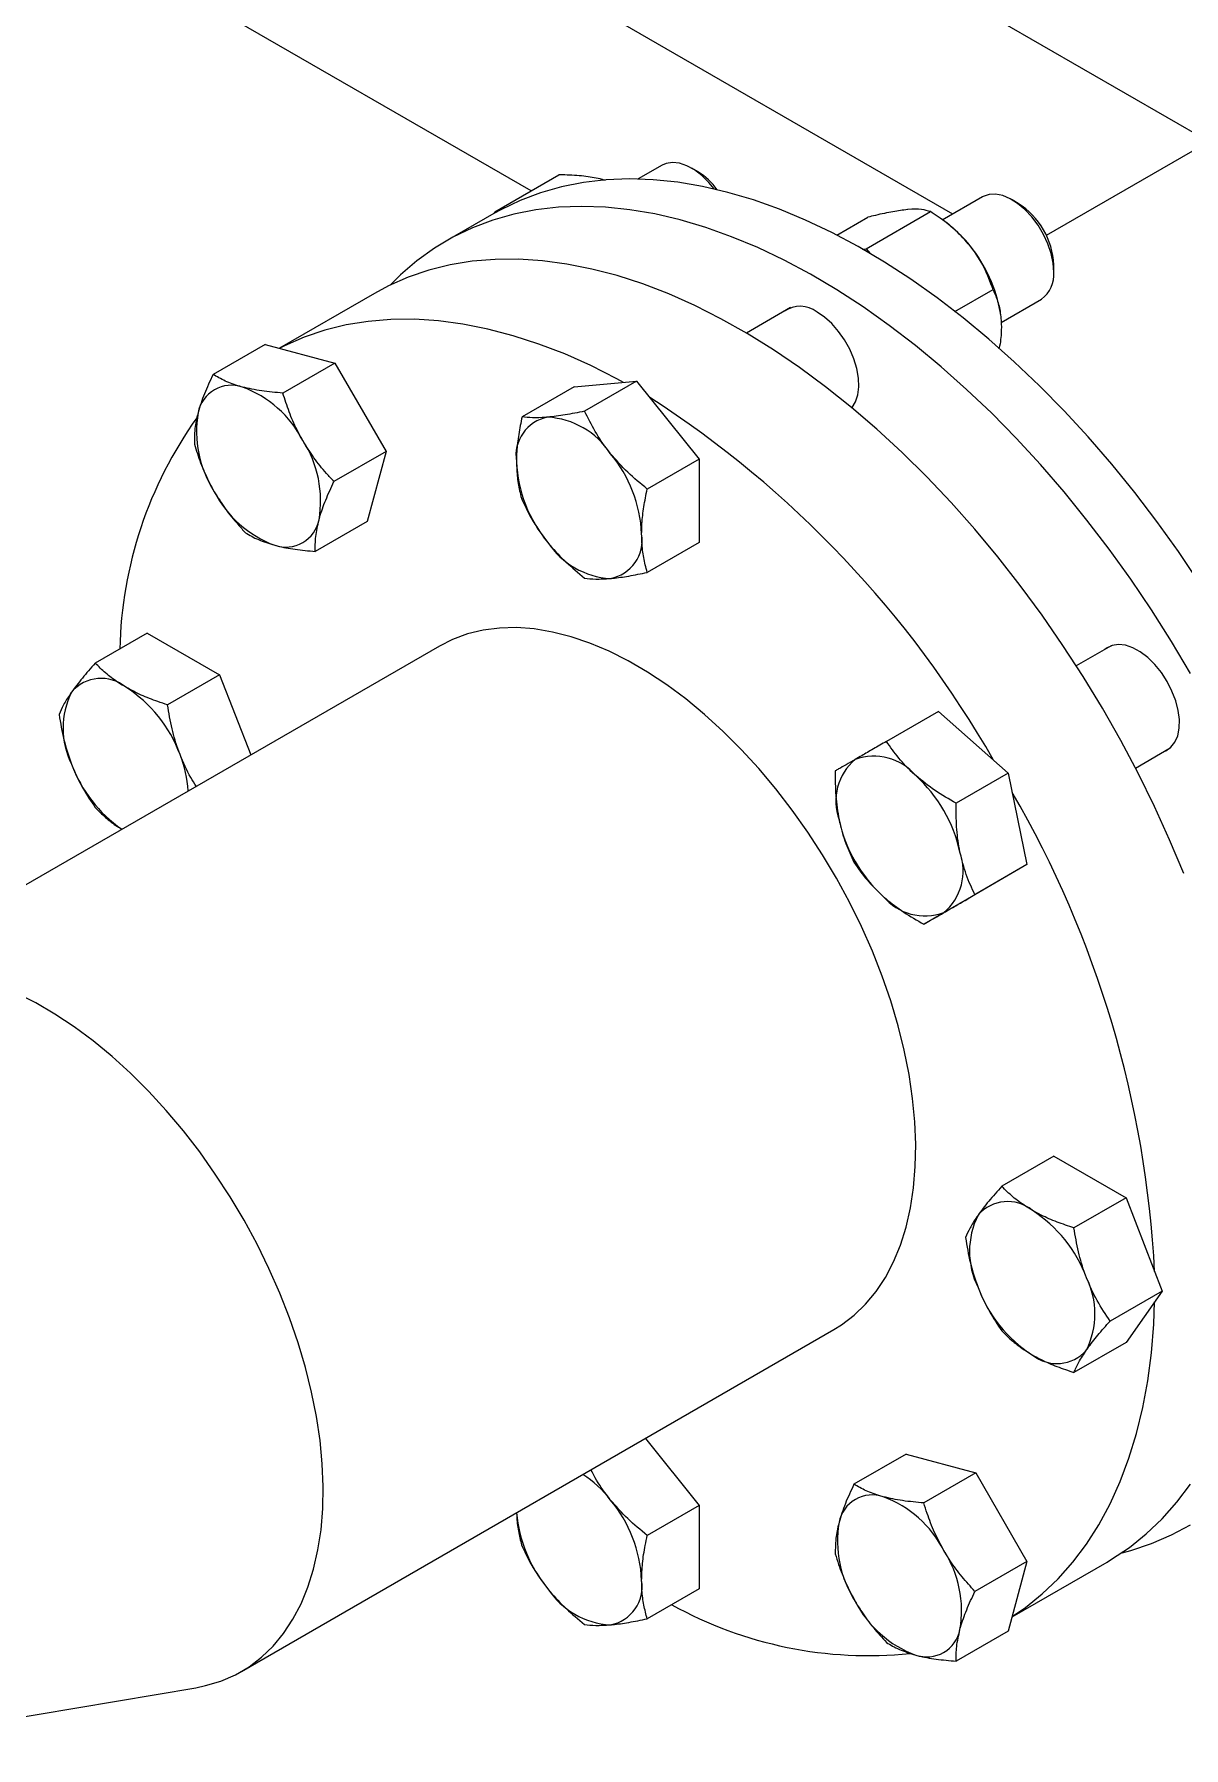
# Model space of a CAD drawing. Header units: inches. Extents: x 0.9 to 37.1, y -8.4 to 11.7.
# Drawn here: x 15.7972 to 15.8859, y 2.7865 to 2.9189 of the extents above; entities that cross this region are included whole.
import ezdxf

# ---------------------------------------------------------------- set-up
doc = ezdxf.new("R2010")
doc.units = ezdxf.units.IN
doc.header["$MEASUREMENT"] = 0

msp = doc.modelspace()

# ---------------------------------------------------------------- linework, layer by layer
at = {"color": 7, "linetype": 'Continuous', "lineweight": 25}
for p, q in [((15.88787061135157, 2.910564818199135), (15.62837661134245, 3.06036751576433)), ((15.86809682960966, 2.904971477090565), (15.61364522006773, 3.05186326459951)), ((15.83553916423783, 2.906755350329626), (15.59891143433303, 3.043357631142367)), ((15.89339923605284, 2.91375642530391), (15.87531923978051, 2.903319065621339)), ((15.84565260264608, 2.908745014361908), (15.84380337154373, 2.907677475969717)), ((15.84841874862151, 2.908237765512056), (15.84793158704543, 2.908519089334935)), ((15.83273331833294, 2.905135569966725), (15.83768674864906, 2.907995124420895)), ((15.87039218597941, 2.906296558117683), (15.86728966096678, 2.90450550855145)), ((15.87315833195484, 2.90578930926783), (15.87267117037876, 2.906070633090708)), ((15.83265677201357, 2.905001370219031), (15.82897392419489, 2.902875307427826)), ((15.83270476002407, 2.905028980453666), (15.83273331833294, 2.905135569966725)), ((15.83273331833294, 2.905135569966725), (15.83284143550095, 2.905106608634492)), ((15.85914607557335, 2.903342379660832), (15.86153966248375, 2.904724167972019)), ((15.86141812850574, 2.902296657862355), (15.86637155882186, 2.905156212316526)), ((15.86786401147414, 2.904088986720537), (15.86764493184943, 2.904260555146061)), ((15.86111785274979, 2.902269808684916), (15.86141812850574, 2.902296657862355)), ((15.86141812850574, 2.902296657862355), (15.86172148564398, 2.901919284466337)), ((15.87589313847455, 2.900489415911924), (15.87589313847455, 2.901051972126476)), ((15.86826407702246, 2.897448512327943), (15.87120345515997, 2.899145379207898)), ((15.82344633146127, 2.898841402657831), (15.81611411711276, 2.894608605412064)), ((15.87182216694362, 2.896597739354115), (15.874949107287, 2.898402883590775)), ((15.85558293396056, 2.897747358902018), (15.85217360032471, 2.895779192487647)), ((15.87178240329893, 2.897251846290427), (15.87177310525972, 2.89731750396811)), ((15.81501029467738, 2.894904286189369), (15.81099298208632, 2.892585140994942)), ((15.81501029467738, 2.894904286189369), (15.82039957476378, 2.893460660408638)), ((15.82039957476378, 2.893460660408638), (15.81638226217272, 2.891141515214211)), ((15.82039957476378, 2.893460660408638), (15.82434480160324, 2.88662732709536)), ((15.83886320851207, 2.891633329740494), (15.83484589592101, 2.889314184546067)), ((15.83886320851207, 2.891633329740494), (15.84369510485018, 2.892065374085001)), ((15.84369510485018, 2.892065374085001), (15.83967779225911, 2.889746228890574)), ((15.84369510485018, 2.892065374085001), (15.84852700118828, 2.886054540976372)), ((15.82434480160324, 2.88662732709536), (15.82032748901218, 2.884308181900933)), ((15.82434480160324, 2.88662732709536), (15.82290074835631, 2.881237619562814)), ((15.84852700118828, 2.886054540976372), (15.84450968859722, 2.883735395781945)), ((15.84852700118828, 2.886054540976372), (15.84852700118828, 2.879611663523236)), ((15.82290074835631, 2.881237619562814), (15.81888343576524, 2.878918474368386)), ((15.84852700118828, 2.879611663523236), (15.84450968859722, 2.877292518328809)), ((15.82846196790767, 2.871608163986097), (15.78272215795174, 2.845203133745407)), ((15.80591835392122, 2.872608487372127), (15.80190104133015, 2.8702893421777)), ((15.80591835392122, 2.872608487372127), (15.81149774722422, 2.869387572177409)), ((15.88032251729389, 2.871632100225344), (15.87763542298792, 2.870080873701294)), ((15.81149774722422, 2.869387572177409), (15.80748043463316, 2.867068426982982)), ((15.81149774722422, 2.869387572177409), (15.81389819205331, 2.863200675143803)), ((15.86699063493657, 2.866564213877846), (15.86297332234551, 2.864245068683419)), ((15.86699063493657, 2.866564213877846), (15.87237991502297, 2.861785509316848)), ((15.88219266934912, 2.862187386823847), (15.88487943860147, 2.863738425698436)), ((15.87237991502297, 2.861785509316848), (15.86836260243191, 2.859466364122421)), ((15.87237991502297, 2.861785509316848), (15.87382396826991, 2.854728533394195)), ((15.87382396826991, 2.854728533394195), (15.86980665567885, 2.852409388199768)), ((15.87382396826991, 2.854728533394195), (15.86987874143044, 2.852450262032541)), ((15.86987874143044, 2.852450262032541), (15.86586142883938, 2.850131116838113)), ((15.87589246247613, 2.832213294339233), (15.87187514988507, 2.829894149144806)), ((15.87589246247613, 2.832213294339233), (15.88147185577914, 2.828992379144515)), ((15.88147185577914, 2.828992379144515), (15.87745454318808, 2.826673233950088)), ((15.88147185577914, 2.828992379144515), (15.88426155243064, 2.821802225999271)), ((15.88426155243064, 2.821802225999271), (15.88024423983958, 2.819483080804844)), ((15.88426155243064, 2.821802225999271), (15.88147185577914, 2.817832988048743)), ((15.81318843183675, 2.792428281194085), (15.85892824179268, 2.818833311434774)), ((15.88147185577914, 2.817832988048743), (15.87745454318808, 2.815513842854316)), ((15.84436630795208, 2.81042688596439), (15.84852700118828, 2.805251023133513)), ((15.86448946134405, 2.809203855858057), (15.86047214875299, 2.80688471066363)), ((15.86448946134405, 2.809203855858057), (15.86987874143044, 2.807760230077326)), ((15.86987874143044, 2.807760230077326), (15.86586142883938, 2.805441084882899)), ((15.86987874143044, 2.807760230077326), (15.87382396826991, 2.800926896764047)), ((15.84852700118828, 2.805251023133513), (15.84450968859722, 2.802931877939086)), ((15.84852700118828, 2.805251023133513), (15.84852700118828, 2.798808145680376)), ((15.87382396826991, 2.800926896764047), (15.86980665567885, 2.79860775156962)), ((15.87382396826991, 2.800926896764047), (15.87237991502297, 2.795537189231501)), ((15.87267560010399, 2.796640788500996), (15.88000341463267, 2.800871045784846)), ((15.84852700118828, 2.798808145680376), (15.84450968859722, 2.796489000485949)), ((15.87237991502297, 2.795537189231501), (15.86836260243191, 2.793218044037074)), ((15.78228757313706, 2.786534324936475), (15.80965391222394, 2.791170449050445))]:
    msp.add_line(p, q, dxfattribs=at)
at = {"color": 7, "linetype": 'Continuous', "lineweight": 25, "flags": 128}
for points in [[(15.84968604592105, 2.906906004545327), (15.84926375220805, 2.907416914541476), (15.84871844826516, 2.907952052270368), (15.84814783712163, 2.908385821856219), (15.84757025868911, 2.90870428158763), (15.84700427681365, 2.908897195906806), (15.84646808261841, 2.908958364388798), (15.84597890982603, 2.908885821028264), (15.84565260264608, 2.908745014361908)], [(15.88712316842796, 2.876522117476475), (15.88552220106448, 2.878899060875396), (15.88386004701959, 2.88121660315809), (15.88214090503866, 2.883468890011617), (15.88036911782355, 2.885650231963915), (15.87854916106251, 2.887755118755896), (15.87668563212429, 2.889778233260845), (15.8747832384447, 2.891714464915943), (15.8728467856353, 2.893558922631985), (15.87088116534393, 2.895306947148704), (15.86889134289806, 2.896954122804463), (15.86688234476185, 2.898496288690602), (15.86485924583897, 2.89992954916225), (15.86282715665288, 2.901250283679066), (15.86079121043722, 2.902455155951037), (15.85875655016883, 2.903541122366235), (15.85672831557613, 2.904505439679247), (15.85471163015572, 2.905345671940849), (15.85271158823, 2.906059696651426), (15.85073324207847, 2.90664571012259), (15.84878158917518, 2.907102232033455), (15.84686155956476, 2.907428109170052), (15.84497800340863, 2.907622518338454), (15.84313567873313, 2.907684968444228), (15.84133923941026, 2.907615301732986), (15.83959322340167, 2.907413694188887), (15.83790204129533, 2.907080655090086), (15.83626996516401, 2.906617025722249), (15.83470111777367, 2.906023977253398), (15.83319946216897, 2.905303007775433), (15.83265677201357, 2.905001370219031)], [(15.87589313847455, 2.900489415911924), (15.87584135170492, 2.90118376030823), (15.87568765586542, 2.90191557963584), (15.8754369908668, 2.902661352619422), (15.87509741328835, 2.903397109501659), (15.87467983743286, 2.904099202450973), (15.87419768453189, 2.90474506562229), (15.87366645137642, 2.905313940441864), (15.87310321223714, 2.905787542804924), (15.87252607008344, 2.90615065074184), (15.871953574739, 2.906391593664752), (15.87140412667526, 2.90650262746987), (15.87089538560506, 2.906480183439338), (15.87044370288499, 2.906324982942765), (15.87039218597941, 2.906296558117683)], [(15.88644268334081, 2.869488116884842), (15.88497605710884, 2.87196571453544), (15.88344032060928, 2.87439605468527), (15.8818393532458, 2.876772998084191), (15.88017719920091, 2.879090540366885), (15.87845805721999, 2.881342827220413), (15.87668627000487, 2.88352416917271), (15.87486631324383, 2.885629055964691), (15.87300278430561, 2.887652170469641), (15.87110039062602, 2.889588402124738), (15.86916393781662, 2.89143285984078), (15.86719831752525, 2.893180884357499), (15.86520849507938, 2.894828060013258), (15.86319949694317, 2.896370225899397), (15.86117639802029, 2.897803486371044), (15.8591443088342, 2.89912422088786), (15.85710836261854, 2.900329093159832), (15.85507370235015, 2.90141505957503), (15.85304546775745, 2.902379376888042), (15.85102878233704, 2.903219609149644), (15.84902874041132, 2.903933633860221), (15.84705039425979, 2.904519647331385), (15.8450987413565, 2.90497616924225), (15.84317871174608, 2.905302046378848), (15.84129515558995, 2.905496455547249), (15.83945283091445, 2.905558905653022), (15.83765639159158, 2.905489238941781), (15.83591037558299, 2.905287631397682), (15.83421919347665, 2.904954592298882), (15.83258711734533, 2.904490962931044), (15.831018269955, 2.903897914462193), (15.8295166143503, 2.903176944984228), (15.82808594384362, 2.902329875728624), (15.82672987243284, 2.901358846465834), (15.82545182567202, 2.900266310100049), (15.8246540077273, 2.899481430921208)], [(15.88593179274452, 2.854040697918138), (15.88483821758451, 2.856641976405454), (15.88365964094399, 2.859225835964234), (15.88239908821228, 2.86178564386405), (15.88105979521018, 2.864314829114737), (15.87964519988362, 2.866806899334029), (15.8781589334785, 2.869255457413415), (15.87660481121937, 2.871654217939423), (15.87498682251578, 2.873997023328186), (15.87330912072153, 2.876277859631872), (15.87157601247306, 2.878490871976401), (15.8697919466344, 2.880630379590823), (15.86796150287696, 2.882690890389778), (15.8660893799236, 2.884667115071597), (15.86418038348712, 2.886553980695865), (15.86223941393397, 2.888346643705586), (15.86027145370517, 2.890040502360524), (15.8582815545264, 2.891631208549807), (15.85627482444029, 2.893114678953459), (15.85425641469423, 2.894487105524231), (15.85223150651706, 2.8957449652628), (15.85020529781904, 2.896885029261256), (15.84818298984883, 2.897904370991668), (15.846169773842, 2.89880037381843), (15.84417081769515, 2.89957073771514), (15.84219125270005, 2.900213485168722), (15.84023616037166, 2.900726966255681), (15.83831055940392, 2.901109862877431), (15.83641939278692, 2.901361192143837), (15.83456751511823, 2.901480308896275), (15.83275968014127, 2.90146690736375), (15.8310005285425, 2.901321021947805), (15.82929457603884, 2.90104302713421), (15.82764620178591, 2.900633636531663), (15.82605963713676, 2.900093901039971), (15.8245389547801, 2.8994252061524), (15.82344633146127, 2.898841402657831)], [(15.84268341791192, 2.891974914027604), (15.84217552962225, 2.892249542750354), (15.84015322165204, 2.893268884480765), (15.83814000564521, 2.894164887307527), (15.83614104949836, 2.894935251204237), (15.83416148450327, 2.895577998657819), (15.83220639217486, 2.896091479744778), (15.83028079120713, 2.896474376366529), (15.82838962459013, 2.896725705632934), (15.82653774692144, 2.896844822385372), (15.82472991194448, 2.896831420852847), (15.82297076034571, 2.896685535436902), (15.82126480784205, 2.896407540623307), (15.81961643358911, 2.89599815002076), (15.81802986893997, 2.895458414529068), (15.81650918658331, 2.894789719641497), (15.81613868483489, 2.894602024459419)], [(15.86030294786299, 2.890014350496326), (15.86032220308941, 2.890036530853751), (15.86059753270605, 2.890468418862078), (15.86077707935544, 2.891002876745143), (15.86085507226053, 2.891622726586831), (15.86082900466518, 2.892308045903214), (15.86069971440336, 2.893036807967584), (15.86047135697046, 2.893785589767562), (15.86015127196227, 2.894530324839999), (15.85974974717431, 2.895247076786896), (15.85927968794365, 2.895912808610934), (15.85875620236073, 2.896506123143522), (15.85819611568292, 2.897007950767403), (15.85761742955686, 2.89740216232984)], [(15.85892824179268, 2.818833311434774), (15.85950952094907, 2.819195518633335), (15.86048127356322, 2.819934705420334), (15.86137303243907, 2.82079439166639), (15.86218054793948, 2.821770480575044), (15.86289997188534, 2.822858320638137), (15.86352787589393, 2.824052727802367), (15.8640612677167, 2.82534801017367), (15.86449760549872, 2.826737995141674), (15.86483480989174, 2.828216058795014), (15.86507127396326, 2.829775157487275), (15.86520587085431, 2.831407861403177), (15.8652379591494, 2.833106389965034), (15.86516738593319, 2.83486264891074), (15.86499448751919, 2.836668268866625), (15.8647200878471, 2.838514645231323), (15.8643454945563, 2.840392979180623), (15.86387249275441, 2.842294319597866), (15.86330333651042, 2.844209605730099), (15.86264073811304, 2.846129710366685), (15.86188785514537, 2.84804548333462), (15.8610482754376, 2.849947795103275), (15.86012599996939, 2.851827580290762), (15.85912542380336, 2.853675880864614), (15.85805131514058, 2.855483888830885), (15.85690879259799, 2.857242988208254), (15.85570330081579, 2.858944796087098), (15.85444058451132, 2.860581202577876), (15.8531266611028, 2.862144409458442), (15.85176779203363, 2.863626967336132), (15.85037045293375, 2.865021811147503), (15.84894130276031, 2.866322293826588), (15.84748715206473, 2.867522217981183), (15.84601493053728, 2.86861586542625), (15.84453165398398, 2.869598024433669), (15.84304439089311, 2.870464014568495), (15.84156022875057, 2.871209708993367), (15.84008624026486, 2.871831554134764), (15.83862944966237, 2.8723265866174), (15.83719679921374, 2.872692447386057), (15.83579511615077, 2.872927392947562), (15.8344310801316, 2.873030303679321), (15.83311119140902, 2.873000689164831), (15.83184173985387, 2.87283869053074), (15.83062877498093, 2.872545079774314), (15.82947807712019, 2.872121256084516), (15.82846196790767, 2.871608163986097)], [(15.88464867955686, 2.868867806007328), (15.88420265864682, 2.869555281591961), (15.88369731716355, 2.870178126589006), (15.88314889719814, 2.870716322247777), (15.8825750254195, 2.871152570516975), (15.88199414653879, 2.87147285001828), (15.88142493048118, 2.871666866704995), (15.88088567231912, 2.871728384721169), (15.88039370425364, 2.871655426827147), (15.87996483854315, 2.871450337949672), (15.87983458717891, 2.871350424165611)], [(15.8843915084865, 2.863456749638705), (15.88454355676479, 2.863519765379512), (15.88493555732841, 2.86378870656422), (15.88524468135214, 2.864178359627486), (15.88546099333553, 2.864676200799247), (15.88557754083344, 2.865266229054618), (15.88559057791339, 2.865929480399995), (15.88549968555292, 2.866644637391412), (15.88530778510726, 2.867388714294732), (15.88502104441464, 2.868137795866053), (15.88464867955686, 2.868867806007328)], [(15.80965391222394, 2.791170449050445), (15.81042257107133, 2.791328181325473), (15.81160510706342, 2.79168711242107), (15.81272259548443, 2.792175323626368), (15.81376971099313, 2.792790488392645), (15.81474146360728, 2.793529675179644), (15.81563322248313, 2.7943893614257), (15.81644073798354, 2.795365450334355), (15.8171601619294, 2.796453290397447), (15.81778806593799, 2.797647697561678), (15.81832145776077, 2.79894297993298), (15.81875779554278, 2.800332964900984), (15.8190949999358, 2.801811028554325), (15.81933146400732, 2.803370127246585), (15.81946606089837, 2.805002831162488), (15.81949814919346, 2.806701359724344), (15.81942757597725, 2.80845761867005), (15.81925467756326, 2.810263238625935), (15.81898027789116, 2.812109614990633), (15.81860568460036, 2.813987948939933), (15.81813268279847, 2.815889289357176), (15.81756352655449, 2.817804575489409), (15.8169009281571, 2.819724680125996), (15.81614804518943, 2.82164045309393), (15.81530846548166, 2.823542764862585), (15.81438619001346, 2.825422550050072), (15.81338561384742, 2.827270850623924), (15.81231150518465, 2.829078858590195), (15.81116898264205, 2.830837957967565), (15.80996349085986, 2.832539765846409), (15.80870077455539, 2.834176172337186), (15.80738685114687, 2.835739379217753), (15.80602798207769, 2.837221937095442), (15.80463064297781, 2.838616780906813), (15.80320149280437, 2.839917263585898), (15.80174734210879, 2.841117187740493), (15.80027512058134, 2.84221083518556), (15.79879184402805, 2.843192994192979), (15.79730458093717, 2.844058984327805), (15.79582041879463, 2.844804678752678)], [(15.87268226625443, 2.796665668886312), (15.87370930581301, 2.797368830990799), (15.8750096459912, 2.798412803607213), (15.87622960219139, 2.799576931519145), (15.87736604280352, 2.800858226426941), (15.87841605060084, 2.80225339926495), (15.87937693022839, 2.803758868644507), (15.88024621512194, 2.805370770047306), (15.88102167383965, 2.807084965745563), (15.8817013157901, 2.808897055423508), (15.88228339634216, 2.810802387472924), (15.8827664213034, 2.812796070933769), (15.88314915075566, 2.814872988049191), (15.88343060223794, 2.817027807402743), (15.88361005326832, 2.819254997604049), (15.8836774547045, 2.820971159703888)], [(15.88000341463267, 2.800871045784846), (15.88036168780821, 2.801083180043541), (15.8817390740098, 2.802004317501702), (15.88303941418799, 2.803048290118115), (15.88425937038818, 2.804212418030047), (15.88539581100031, 2.805493712937844), (15.88644581879763, 2.806888885775853)], [(15.88116160160229, 2.801596801298298), (15.8818393532458, 2.80177681347294), (15.88344032060928, 2.802305319299088), (15.88497605710884, 2.802962535828519), (15.88644268334081, 2.803746802875242)]]:
    msp.add_lwpolyline(points, dxfattribs=at)
at = {"color": 7, "linetype": 'Continuous', "lineweight": 25}
for centre, radius, start, end in [((15.84572664475323, 2.90381397885819), 0.005178543385595044, 35.90031109006829, 58.67731634588779), ((15.86995444693543, 2.900781692145133), 0.00594483880901049, 2.60583047999006, 57.38879298731024), ((15.86185572127598, 2.896505550816862), 0.009675125384743447, 38.45762815747362, 51.61052132566898), ((15.8608226324682, 2.895521674177911), 0.01109674992928588, 9.313355624357362, 39.1181715998236), ((15.87362537613314, 2.900258617843757), 0.002279476647255081, 305.5009980995852, 5.811182293795207), ((15.8563126291259, 2.895703042018003), 0.002142315102572721, 52.47836690409104, 124.6365624018773), ((15.81240757034225, 2.889138689301646), 0.002616873407544499, 71.08071345271772, 168.930038302032), ((15.81028423122592, 2.883561621765715), 0.008583448034924503, 27.12956320631059, 69.74327230621346), ((15.80064714533681, 2.822484521687618), 0.08129693923499284, 29.71806586171324, 57.18287136797934), ((15.83564376185894, 2.870679498106421), 0.03185991243693902, 144.4013852711558, 178.7388455509937), ((15.81830050189338, 2.888188814857696), 0.008584854303468148, 170.260205745712, 212.8691095645441), ((15.83738032225725, 2.886326749803038), 0.003005086801816327, 100.5467778285262, 189.251879178743), ((15.83645716162116, 2.883055048453646), 0.006237189661672971, 33.43491464489284, 86.57046188780102), ((15.81071278081038, 2.882816523190938), 0.008584854303463412, 350.260205745695, 32.8691095645494), ((15.83360080184617, 2.879781846845829), 0.01048844500677293, 2.639287361238803, 39.77207237905395), ((15.84489164752425, 2.886326578714348), 0.01048844500677031, 182.6392873612354, 219.7720723790604), ((15.81872905147783, 2.887443716282916), 0.008583448034924503, 207.1295632063114, 249.7432723062131), ((15.81660571236151, 2.881866648746983), 0.002616873407542665, 251.0807134526844, 348.9300383020634), ((15.84203528774926, 2.88305337710653), 0.006237189661669693, 213.43491464489, 266.5704618878248), ((15.84111212711318, 2.879781675757141), 0.003005086801817061, 280.546777828542, 9.251879178722776), ((15.80235822087694, 2.866102948070716), 0.003004596040078284, 50.75183192255634, 139.4672041396406), ((15.80565468148541, 2.865265736771145), 0.006238611718783012, 153.4364295104146, 206.5635704895935), ((15.79860292165207, 2.859598216410308), 0.01048756709249745, 20.2271137855985, 57.36202941092868), ((15.81006179851627, 2.866187781401122), 0.0106546596127386, 200.388387367015, 235.0101709818652), ((15.79998958954048, 2.859827284395473), 0.009111056978607458, 3.729799257044909, 21.89060924721322), ((15.86329503993522, 2.859625104553473), 0.004227805813529021, 130.1473024213391, 199.8549695934628), ((15.862005354459, 2.858881501087878), 0.004226779456174752, 40.14446196137793, 109.8640185067401), ((15.85768835671502, 2.85330348907034), 0.01122114792276865, 12.27284158562106, 47.72715856001504), ((15.80193653666105, 2.819150952871467), 0.08184653956960498, 2.911121980509098, 30.18910446189751), ((15.87028325932205, 2.860574419136479), 0.01122114792273824, 192.2728415855697, 227.7271585600586), ((15.86467657610186, 2.854252803653364), 0.004227805813533279, 310.1473024213702, 19.8549695934092), ((15.86596626157808, 2.854996407118955), 0.00422677945617185, 220.1444619613465, 289.8640185067553), ((15.87233232943186, 2.82570775503782), 0.003004596040081029, 50.75183192258604, 139.4672041395827), ((15.86857703020697, 2.819203023377409), 0.010487567092507, 20.22711378561527, 57.3620294109102), ((15.87562879004034, 2.824870543738252), 0.006238611718791553, 153.436429510451, 206.5635704895498), ((15.87283776788501, 2.820039170946175), 0.006238611718791553, 333.4364295104518, 26.56357048954898), ((15.87988952771836, 2.825706691307012), 0.01048756709249868, 200.2271137856021, 237.3620294109279), ((15.87613422849348, 2.819201959646606), 0.003004596040080341, 230.7518319225762, 319.4672041395963), ((15.83449673924314, 2.800068231493051), 0.00910642566853645, 38.10746010335956, 56.31080684165454), ((15.83360080184618, 2.798978329002974), 0.01048844500676053, 2.639287361220156, 39.77207237907877), ((15.86188673700891, 2.803438258970337), 0.002616873407541692, 71.08071345265577, 168.9300383020781), ((15.85976339789259, 2.797861191434402), 0.008583448034923774, 27.12956320632128, 69.74327230622451), ((15.84503632369359, 2.805605232876554), 0.01065225133461048, 184.9442914682265, 219.6139509555302), ((15.86777966856005, 2.802488384526381), 0.008584854303464158, 170.2602057456924, 212.869109564547), ((15.86019194747703, 2.797116092859623), 0.00858485430347405, 350.2602057457286, 32.86910956452821), ((15.84203528774926, 2.80224985926367), 0.006237189661669531, 213.4349146448753, 266.5704618878163), ((15.84111212711318, 2.798978157914281), 0.003005086801817204, 280.5467778285437, 9.251879178739491), ((15.8616276589382, 2.82507902065227), 0.03143366121480787, 241.0239655678485, 275.7918611145089), ((15.8682082181445, 2.801743285951608), 0.008583448034928337, 207.1295632063298, 249.7432723062112), ((15.86608487902818, 2.796166218415672), 0.002616873407544328, 251.0807134527122, 348.9300383020519)]:
    msp.add_arc(centre, radius, start, end, dxfattribs=at)
for points, knots in [([(15.84102588706053, 2.90764537251899), (15.84062443660298, 2.907732206718781), (15.83980702866103, 2.907909013005106), (15.83862512168266, 2.907981432696316), (15.83789863993543, 2.907992032732376), (15.83768674864906, 2.907995124420895)], [0, 0, 0, 0, 0.4060446745436294, 0.8267623950146674, 1, 1, 1, 1]), ([(15.84125397252764, 2.90755882804343), (15.84119524723415, 2.90758649244926), (15.84112620969454, 2.907619014764605), (15.84103892492427, 2.907641947082512), (15.84102588706053, 2.90764537251899)], [0, 0, 0, 0, 0.8506284235246081, 1, 1, 1, 1]), ([(15.86460010902107, 2.905312251132733), (15.86423764498553, 2.905267890859677), (15.86349961872161, 2.905177567287185), (15.86241006915418, 2.904939192060037), (15.86173620648326, 2.904772721936145), (15.86153966248375, 2.904724167972019)], [0, 0, 0, 0, 0.406044674543666, 0.8267623950146988, 0.9999999999999999, 0.9999999999999999, 0.9999999999999999, 0.9999999999999999]), ([(15.86637155882186, 2.905156212316526), (15.86616526342651, 2.905220331228122), (15.865745158271, 2.905350904599778), (15.86503910262615, 2.905350910493012), (15.86461168726576, 2.905313270754723), (15.86460010902107, 2.905312251132733)], [0, 0, 0, 0, 0.4841952181635469, 0.9860273763411641, 1, 1, 1, 1]), ([(15.86943200535918, 2.902522856750673), (15.86906954132363, 2.902929146034653), (15.86833151505972, 2.903756406487876), (15.86724196549228, 2.904585603615319), (15.86656810282137, 2.90502736482477), (15.86637155882186, 2.905156212316526)], [0, 0, 0, 0, 0.406044674543668, 0.8267623950146986, 0.9999999999999999, 0.9999999999999999, 0.9999999999999999, 0.9999999999999999]), ([(15.87120345515997, 2.899145379207898), (15.87099715976462, 2.89971023162256), (15.87057705460911, 2.900860511351801), (15.86987099896426, 2.901974538092815), (15.86944358360387, 2.902508395110421), (15.86943200535918, 2.902522856750673)], [0, 0, 0, 0, 0.4841952181635483, 0.9860273763411681, 1, 1, 1, 1]), ([(15.87120345515997, 2.899145379207898), (15.8712992088781, 2.89892790994809), (15.87152575312751, 2.898413398227884), (15.87178694256466, 2.897488832521519), (15.87182744536124, 2.896696958559756), (15.87184795352823, 2.89629600146979)], [0, 0, 0, 0, 0.2654708005954872, 0.62807883007994, 1, 1, 1, 1]), ([(15.87184795352823, 2.89629600146979), (15.87184710688547, 2.896222090165518), (15.87184154961296, 2.895736944275443), (15.8718005621648, 2.895159591397398), (15.87168052948315, 2.894636807022815), (15.87166401363022, 2.894564874697981)], [0, 0, 0, 0, 0.1341993977650239, 0.8808704827644012, 1, 1, 1, 1]), ([(15.81099298208632, 2.892585140994942), (15.81075509950818, 2.892077851135857), (15.81027497284623, 2.891053970410387), (15.80998545952809, 2.890114932613655), (15.80983938788895, 2.889641148571321)], [0, 0, 0, 0, 0.4954579634769983, 1, 1, 1, 1]), ([(15.81325605455562, 2.891614189447229), (15.81319268412734, 2.891631600175871), (15.81271288660481, 2.891763422300087), (15.81189516785552, 2.89206212920857), (15.81129554214109, 2.892409742002703), (15.81099298208632, 2.892585140994942)], [0, 0, 0, 0, 0.0701057182032326, 0.5307925293048961, 0.9999999999999999, 0.9999999999999999, 0.9999999999999999, 0.9999999999999999]), ([(15.81638226217272, 2.891141515214211), (15.81582401850313, 2.891189107040658), (15.81469729593382, 2.891285163275406), (15.81373936897451, 2.891503851862256), (15.81325605455562, 2.891614189447229)], [0, 0, 0, 0, 0.4954579634769821, 0.9999999999999999, 0.9999999999999999, 0.9999999999999999, 0.9999999999999999]), ([(15.81792330801855, 2.887475709900223), (15.81777177351685, 2.887750739695231), (15.8173752666789, 2.888470385671174), (15.81684662583702, 2.889696579261056), (15.8165376266195, 2.890658075849208), (15.81638226217272, 2.891141515214211)], [0, 0, 0, 0, 0.2352153999993324, 0.6154671935981831, 1, 1, 1, 1]), ([(15.80983938788895, 2.889641148571321), (15.80982278522445, 2.889577555157178), (15.80969708120902, 2.889096069338261), (15.80954697735706, 2.888238433328084), (15.8095482743837, 2.887545217406303), (15.80954892883938, 2.887195433462395)], [0, 0, 0, 0, 0.07010571820324345, 0.5307925293049224, 1, 1, 1, 1]), ([(15.83484589592101, 2.889314184546067), (15.83475396558095, 2.88886000072059), (15.83456923601493, 2.887947340320075), (15.83443410368673, 2.886786445382935), (15.8344197710702, 2.886103102445588), (15.8344143283471, 2.88584360716215)], [0, 0, 0, 0, 0.3805934879738661, 0.7647841813874847, 1, 1, 1, 1]), ([(15.83683027651616, 2.889281068060972), (15.83677351346244, 2.889276244099212), (15.83634374245911, 2.889239720361493), (15.83562034469796, 2.889221024654353), (15.83510561766831, 2.889282942131365), (15.83484589592101, 2.889314184546067)], [0, 0, 0, 0, 0.0701057182032286, 0.5307925293049082, 1, 1, 1, 1]), ([(15.83967779225911, 2.889746228890574), (15.83916480937508, 2.889641512179902), (15.83812943821981, 2.889430158809098), (15.83726594509558, 2.889331065035374), (15.83683027651616, 2.889281068060972)], [0, 0, 0, 0, 0.4954579634769981, 0.9999999999999999, 0.9999999999999999, 0.9999999999999999, 0.9999999999999999]), ([(15.84166217285427, 2.886491673678911), (15.84160540980055, 2.886563225292764), (15.84117563879722, 2.887104965154593), (15.84045224103606, 2.888176539068027), (15.83993751400642, 2.889219812430798), (15.83967779225911, 2.889746228890574)], [0, 0, 0, 0, 0.07010571820322897, 0.5307925293049095, 1, 1, 1, 1]), ([(15.82032748901218, 2.884308181900933), (15.82013529747096, 2.884517133538664), (15.81959512396535, 2.885104412968016), (15.81875519758924, 2.886137292991814), (15.81820181290406, 2.887027626812065), (15.81792330801855, 2.887475709900223)], [0, 0, 0, 0, 0.2152816572951781, 0.6050705810156126, 1, 1, 1, 1]), ([(15.80954892883938, 2.887195433462395), (15.80970261608755, 2.886716941065934), (15.81001144316943, 2.885755433769328), (15.81053940366452, 2.884528913080056), (15.81093844223784, 2.883804659135545), (15.81108997468521, 2.883529628148408)], [0, 0, 0, 0, 0.3805934879738528, 0.7647841813874877, 1, 1, 1, 1]), ([(15.84450968859722, 2.883735395781945), (15.84399670571319, 2.884153854882693), (15.84296133455792, 2.884998445406198), (15.84209784143369, 2.885990925666945), (15.84166217285427, 2.886491673678911)], [0, 0, 0, 0, 0.4954579634769979, 1, 1, 1, 1]), ([(15.8344143283471, 2.88584360716215), (15.83442879251153, 2.885427374806943), (15.83445793710149, 2.884588686793692), (15.83464002725033, 2.883620264806244), (15.83479222933885, 2.883066548071186), (15.83484589592101, 2.882871307092931)], [0, 0, 0, 0, 0.3894480145147177, 0.7847188654868438, 1, 1, 1, 1]), ([(15.81108997468521, 2.883529628148408), (15.81136442728709, 2.883087664951071), (15.81191743597206, 2.88219713053858), (15.81275689705524, 2.88116364908965), (15.81330196446118, 2.88057105079678), (15.81349415567885, 2.880362100149117)], [0, 0, 0, 0, 0.3894480145147205, 0.784718865486819, 1, 1, 1, 1]), ([(15.81917389481481, 2.881364189477311), (15.81919152852955, 2.881428378104091), (15.81932503895196, 2.88191437046583), (15.81966366312473, 2.882880836940687), (15.82010486612926, 2.883829502693067), (15.82032748901218, 2.884308181900933)], [0, 0, 0, 0, 0.0701057182032424, 0.5307925293049108, 1, 1, 1, 1]), ([(15.84407812102332, 2.880264818398028), (15.84408356168941, 2.880524312489603), (15.84409779779592, 2.881203307573668), (15.84423227820819, 2.882363872597641), (15.84441687403196, 2.883276518489938), (15.84450968859722, 2.883735395781945)], [0, 0, 0, 0, 0.2352153999993352, 0.6154671935981786, 1, 1, 1, 1]), ([(15.83484589592101, 2.882871307092931), (15.83511763424447, 2.882313580471758), (15.83566609313199, 2.881187901479219), (15.83643987236574, 2.880143630491894), (15.83683027651616, 2.879616751881267)], [0, 0, 0, 0, 0.4954579634769966, 1, 1, 1, 1]), ([(15.81888343576524, 2.878918474368386), (15.81888007378281, 2.879286496707047), (15.81887328817702, 2.880029288963483), (15.81907308760468, 2.880916536033637), (15.81917389481481, 2.881364189477311)], [0, 0, 0, 0, 0.4954579634769991, 1, 1, 1, 1]), ([(15.81349415567885, 2.880362100149117), (15.81381115478787, 2.880175240802245), (15.81445096508942, 2.879798096098463), (15.81531917815826, 2.879527616785036), (15.81575722814814, 2.879391148601403)], [0, 0, 0, 0, 0.4954579634769802, 1, 1, 1, 1]), ([(15.81575722814814, 2.879391148601403), (15.81582162962667, 2.879374333085398), (15.81630923355617, 2.879247017504004), (15.81731547262626, 2.879057141060202), (15.81835759837188, 2.878964978096668), (15.81888343576524, 2.878918474368386)], [0, 0, 0, 0, 0.07010571820323219, 0.5307925293048946, 1, 1, 1, 1]), ([(15.83683027651616, 2.879616751881267), (15.83688807062012, 2.879545795480052), (15.83732564803042, 2.879008562161046), (15.83823756611239, 2.878045818712291), (15.83919479317321, 2.87725799518012), (15.83967779225911, 2.876860473984301)], [0, 0, 0, 0, 0.07010571820322976, 0.5307925293049086, 1, 1, 1, 1]), ([(15.84450968859722, 2.877292518328809), (15.84445602220111, 2.877487760246697), (15.84430518743941, 2.878036507140323), (15.84412248787965, 2.879004341965879), (15.84409297442055, 2.879842828681132), (15.84407812102332, 2.880264818398028)], [0, 0, 0, 0, 0.215281657295183, 0.6050705810156043, 1, 1, 1, 1]), ([(15.83967779225911, 2.876860473984301), (15.83994953058258, 2.876825923174549), (15.8404979894701, 2.876756188076318), (15.84127176870385, 2.876803491123466), (15.84166217285427, 2.876827357499207)], [0, 0, 0, 0, 0.4954579634769972, 1, 1, 1, 1]), ([(15.84166217285427, 2.876827357499207), (15.84171996695822, 2.876832776673604), (15.84215754436853, 2.876873806954145), (15.84306946245049, 2.877001333125965), (15.84402668951132, 2.877194865479553), (15.84450968859722, 2.877292518328809)], [0, 0, 0, 0, 0.07010571820322815, 0.5307925293049093, 1, 1, 1, 1]), ([(15.80190104133015, 2.8702893421777), (15.80155388954968, 2.869897397571039), (15.80085322106502, 2.869106322170997), (15.80033572430147, 2.868407945123096), (15.8000746254305, 2.868055584545087)], [0, 0, 0, 0, 0.4954579634770041, 1, 1, 1, 1]), ([(15.80425917040775, 2.868429745922992), (15.80404261466261, 2.868561042553003), (15.8034759725264, 2.868904594754102), (15.80267265786757, 2.869523606214612), (15.80215920488962, 2.870033146111052), (15.80190104133015, 2.8702893421777)], [0, 0, 0, 0, 0.235215399999334, 0.6154671935981663, 1, 1, 1, 1]), ([(15.8000746254305, 2.868055584545087), (15.80004207115271, 2.868008829753557), (15.79979559243615, 2.867654834463448), (15.79941777757544, 2.86703757161627), (15.79921411104585, 2.866560716504546), (15.79911134467865, 2.866320104227172)], [0, 0, 0, 0, 0.07010571820325412, 0.5307925293049168, 1, 1, 1, 1]), ([(15.80748043463316, 2.867068426982982), (15.8072308640981, 2.867150539084117), (15.8065294212044, 2.867381323338412), (15.80541726256741, 2.867812418431722), (15.80464688331545, 2.868223073392964), (15.80425917040775, 2.868429745922992)], [0, 0, 0, 0, 0.2152816572951599, 0.6050705810156067, 0.9999999999999999, 0.9999999999999999, 0.9999999999999999, 0.9999999999999999]), ([(15.79911134467865, 2.866320104227172), (15.79921725189856, 2.865666614226738), (15.79943100811546, 2.864347652682861), (15.79985879098853, 2.863103577316256), (15.8000746254305, 2.862475888997202)], [0, 0, 0, 0, 0.4954579634770138, 1, 1, 1, 1]), ([(15.80844371538501, 2.86322421175301), (15.80841116110722, 2.8633097433389), (15.80816468239066, 2.863957329983374), (15.80778686752994, 2.86522846951298), (15.80758320100035, 2.866451372655697), (15.80748043463316, 2.867068426982982)], [0, 0, 0, 0, 0.07010571820325162, 0.5307925293049152, 1, 1, 1, 1]), ([(15.86297332234551, 2.864245068683419), (15.86263577441724, 2.864050160318059), (15.86195748820331, 2.863658501397564), (15.86115926305182, 2.863197571386005), (15.86073155924544, 2.862950585658357), (15.86056914135188, 2.862856794345243)], [0, 0, 0, 0, 0.3805934879738644, 0.7647841813874792, 1, 1, 1, 1]), ([(15.86523639481481, 2.861606577745571), (15.86517302438653, 2.861663523381313), (15.864693226864, 2.862094676770833), (15.86387550811471, 2.862957748763519), (15.86327588240028, 2.863813348744168), (15.86297332234551, 2.864245068683419)], [0, 0, 0, 0, 0.0701057182032319, 0.5307925293048945, 1, 1, 1, 1]), ([(15.8000746254305, 2.862475888997202), (15.80010821075853, 2.862390952623949), (15.80036249588207, 2.861747872522297), (15.80092883106359, 2.860585563457371), (15.80157499762436, 2.859618110145254), (15.80190104133015, 2.859129951081928)], [0, 0, 0, 0, 0.07010571820325161, 0.530792529304914, 1, 1, 1, 1]), ([(15.80970252867158, 2.860778570229485), (15.80955569791425, 2.861002068067179), (15.8090614614863, 2.861754368027746), (15.80869870322242, 2.862617502504576), (15.80844371538501, 2.86322421175301)], [0, 0, 0, 0, 0.2970860686001972, 1, 1, 1, 1]), ([(15.86056914135188, 2.862856794345243), (15.86032361707885, 2.862715007408355), (15.85982889757381, 2.862429313605565), (15.85935361678831, 2.862154816481986), (15.8591129535594, 2.86201581082963), (15.85902809550605, 2.861966797321764)], [0, 0, 0, 0, 0.3894480145147207, 0.784718865486851, 1, 1, 1, 1]), ([(15.85902809550605, 2.861966797321764), (15.85902473352362, 2.861324121604544), (15.85901794791782, 2.860026986903732), (15.85921774734549, 2.858805474871479), (15.85931855455562, 2.858189170703089)], [0, 0, 0, 0, 0.49545796347701, 1, 1, 1, 1]), ([(15.86836260243191, 2.859466364122421), (15.86780435876232, 2.859784771676733), (15.86667763619301, 2.860427424692294), (15.8657197092337, 2.861211153577665), (15.86523639481481, 2.861606577745571)], [0, 0, 0, 0, 0.4954579634769805, 1, 1, 1, 1]), ([(15.86865306148148, 2.855688737503746), (15.86863645881698, 2.855772690371569), (15.86851075480155, 2.856408324043062), (15.86836065094959, 2.857656927201148), (15.86836194797623, 2.858859545269038), (15.86836260243191, 2.859466364122421)], [0, 0, 0, 0, 0.07010571820325588, 0.5307925293049184, 1, 1, 1, 1]), ([(15.80190104133015, 2.859129951081928), (15.8021570304422, 2.858876648740925), (15.80267142816492, 2.858367649954483), (15.80337754481137, 2.857814225933008), (15.80384205415854, 2.857529621210517), (15.80395485443418, 2.857460508519161)], [0, 0, 0, 0, 0.4285953165577784, 0.8612415311284615, 1, 1, 1, 1]), ([(15.85931855455562, 2.858189170703089), (15.85933618827036, 2.858105813047903), (15.85946969869276, 2.857474685919231), (15.85980832286553, 2.856334913225826), (15.86024952587007, 2.855387744988536), (15.86047214875299, 2.854909821399111)], [0, 0, 0, 0, 0.07010571820325612, 0.5307925293049164, 1, 1, 1, 1]), ([(15.86980665567885, 2.852409388199768), (15.86956877310071, 2.852912796396563), (15.86908864643876, 2.853928842628341), (15.86879913312061, 2.855098563934016), (15.86865306148148, 2.855688737503746)], [0, 0, 0, 0, 0.4954579634770118, 1, 1, 1, 1]), ([(15.86047214875299, 2.854909821399111), (15.860789147862, 2.854452146324374), (15.86142895816356, 2.853528404839778), (15.8622971712324, 2.85269288522783), (15.86273522122228, 2.852271330461264)], [0, 0, 0, 0, 0.4954579634769816, 1, 1, 1, 1]), ([(15.86273522122228, 2.852271330461264), (15.86279962270081, 2.85221498003816), (15.86328722663031, 2.851788333191461), (15.8642934657004, 2.851034091663456), (15.86533559144602, 2.850433941513406), (15.86586142883938, 2.850131116838113)], [0, 0, 0, 0, 0.07010571820323219, 0.5307925293048955, 1, 1, 1, 1]), ([(15.86740247468521, 2.851021113861592), (15.86756489051908, 2.851114903985672), (15.86798986957007, 2.851360316252279), (15.86878747123646, 2.851820886338892), (15.86946566210154, 2.852212490222869), (15.86980665567885, 2.852409388199768)], [0, 0, 0, 0, 0.2352153999993322, 0.615467193598183, 1, 1, 1, 1]), ([(15.86586142883938, 2.850131116838113), (15.86594628758839, 2.850180130747666), (15.8661847915706, 2.850317889231618), (15.86665931882717, 2.850591951325165), (15.86715367659415, 2.850877436302353), (15.86740247468521, 2.851021113861592)], [0, 0, 0, 0, 0.2152816572951847, 0.6050705810156005, 1, 1, 1, 1]), ([(15.87187514988507, 2.829894149144806), (15.87152799810459, 2.829502204538145), (15.87082732961994, 2.828711129138104), (15.87030983285639, 2.828012752090204), (15.87004873398542, 2.827660391512195)], [0, 0, 0, 0, 0.495457963477002, 1, 1, 1, 1]), ([(15.87423327896267, 2.828034552890099), (15.87388006395279, 2.828255159543801), (15.87316835283475, 2.828699671254117), (15.87242078009275, 2.829341472622808), (15.87201738672117, 2.829750075450263), (15.87187514988507, 2.829894149144806)], [0, 0, 0, 0, 0.3894480145147123, 0.7847188654868341, 1, 1, 1, 1]), ([(15.87745454318808, 2.826673233950088), (15.8770152571236, 2.826820687885834), (15.87613253305231, 2.827116989428306), (15.8750596458603, 2.827580333555559), (15.8744607181008, 2.827909539104743), (15.87423327896267, 2.828034552890099)], [0, 0, 0, 0, 0.3805934879738623, 0.764784181387484, 1, 1, 1, 1]), ([(15.87004873398542, 2.827660391512195), (15.87001617970763, 2.827613636720664), (15.86976970099107, 2.827259641430555), (15.86939188613036, 2.826642378583377), (15.86918821960076, 2.826165523471653), (15.86908545323357, 2.825924911194279)], [0, 0, 0, 0, 0.07010571820325269, 0.5307925293049147, 1, 1, 1, 1]), ([(15.87841782393993, 2.822829018720117), (15.87838526966214, 2.822914550306007), (15.87813879094558, 2.823562136950481), (15.87776097608486, 2.824833276480086), (15.87755730955527, 2.826056179622804), (15.87745454318808, 2.826673233950088)], [0, 0, 0, 0, 0.07010571820325301, 0.5307925293049259, 1, 1, 1, 1]), ([(15.86908545323357, 2.825924911194279), (15.86919136045347, 2.825271421193845), (15.86940511667038, 2.823952459649968), (15.86983289954345, 2.822708384283363), (15.87004873398542, 2.822080695964309)], [0, 0, 0, 0, 0.4954579634770147, 1, 1, 1, 1]), ([(15.88024423983958, 2.819483080804844), (15.8798970880591, 2.819997303284853), (15.87919641957445, 2.821035176359696), (15.8786789228109, 2.822227460999724), (15.87841782393993, 2.822829018720117)], [0, 0, 0, 0, 0.4954579634770138, 0.9999999999999999, 0.9999999999999999, 0.9999999999999999, 0.9999999999999999]), ([(15.87004873398542, 2.822080695964309), (15.87008231931345, 2.821995759591056), (15.87033660443698, 2.821352679489404), (15.87090293961851, 2.820190370424478), (15.87154910617928, 2.819222917112361), (15.87187514988507, 2.818734758049034)], [0, 0, 0, 0, 0.07010571820325304, 0.5307925293049272, 1, 1, 1, 1]), ([(15.87187514988507, 2.818734758049034), (15.87201738762791, 2.818590684045846), (15.87241716099821, 2.818185749682585), (15.87316392051567, 2.81754371416756), (15.87387527284942, 2.817098983691758), (15.87423327896267, 2.816875161794327)], [0, 0, 0, 0, 0.2152816572951944, 0.6050705810156242, 1, 1, 1, 1]), ([(15.87841782393993, 2.817249323172232), (15.87845140926796, 2.817296673176399), (15.87870569439149, 2.817655175009331), (15.87927202957301, 2.818381268321189), (15.87991819613379, 2.819113573263512), (15.88024423983958, 2.819483080804844)], [0, 0, 0, 0, 0.07010571820325413, 0.5307925293049168, 0.9999999999999999, 0.9999999999999999, 0.9999999999999999, 0.9999999999999999]), ([(15.87745454318808, 2.815513842854316), (15.87756045040798, 2.815766519940553), (15.87777420662489, 2.816276506871559), (15.87820198949796, 2.816923093192883), (15.87841782393993, 2.817249323172232)], [0, 0, 0, 0, 0.4954579634770042, 1, 1, 1, 1]), ([(15.87423327896267, 2.816875161794327), (15.87446071603999, 2.816750146823672), (15.87505583038923, 2.816423031281293), (15.87612810587258, 2.815959287599809), (15.87701075049808, 2.815662877504907), (15.87745454318808, 2.815513842854316)], [0, 0, 0, 0, 0.235215399999334, 0.6154671935981663, 1, 1, 1, 1]), ([(15.84166217285427, 2.805688155836052), (15.84160547632362, 2.80575972716929), (15.84117620898741, 2.806301616332811), (15.84064136050678, 2.807067559087304), (15.84027494302697, 2.807793273056054), (15.84016871403512, 2.808003666575806)], [0, 0, 0, 0, 0.09752069940009649, 0.7383600085813122, 1, 1, 1, 1]), ([(15.86047214875299, 2.80688471066363), (15.86023426617485, 2.806377420804545), (15.8597541395129, 2.805353540079074), (15.85946462619475, 2.804414502282343), (15.85931855455562, 2.803940718240009)], [0, 0, 0, 0, 0.4954579634770041, 1, 1, 1, 1]), ([(15.86273522122228, 2.805913759115916), (15.862671850794, 2.805931169844558), (15.86219205327147, 2.806062991968774), (15.86137433452219, 2.806361698877257), (15.86077470880776, 2.806709311671391), (15.86047214875299, 2.80688471066363)], [0, 0, 0, 0, 0.07010571820327578, 0.5307925293049378, 1, 1, 1, 1]), ([(15.84450968859722, 2.802931877939086), (15.84399670571319, 2.803350337039833), (15.84296133455792, 2.804194927563338), (15.84209784143369, 2.805187407824086), (15.84166217285427, 2.805688155836052)], [0, 0, 0, 0, 0.4954579634770157, 1, 1, 1, 1]), ([(15.86586142883938, 2.805441084882899), (15.86530318516979, 2.805488676709346), (15.86417646260049, 2.805584732944094), (15.86321853564117, 2.805803421530943), (15.86273522122228, 2.805913759115916)], [0, 0, 0, 0, 0.4954579634770234, 1, 1, 1, 1]), ([(15.86740247468521, 2.801775279568911), (15.86715695041218, 2.802233942735021), (15.86666223090714, 2.803158126774833), (15.86618695012165, 2.804401845034604), (15.86594628689273, 2.805170172118377), (15.86586142883938, 2.805441084882899)], [0, 0, 0, 0, 0.389448014514701, 0.7847188654868437, 1, 1, 1, 1]), ([(15.83442660803377, 2.804688819339734), (15.83443011448865, 2.804554077738218), (15.83444424317492, 2.804011158499674), (15.83457007066833, 2.80312003501846), (15.83475361170265, 2.802419844318661), (15.83484589592101, 2.802067789250071)], [0, 0, 0, 0, 0.1409884784628399, 0.5680900071629376, 1, 1, 1, 1]), ([(15.85931855455562, 2.803940718240009), (15.85930195189112, 2.803877124825866), (15.85917624787569, 2.803395639006948), (15.85902614402373, 2.802538002996772), (15.85902744105037, 2.801844787074991), (15.85902809550605, 2.801495003131083)], [0, 0, 0, 0, 0.07010571820324249, 0.5307925293049102, 1, 1, 1, 1]), ([(15.84407812102332, 2.799461300555169), (15.84409258518774, 2.799894232879149), (15.84412172977771, 2.800766570519721), (15.84430381992655, 2.801945229318009), (15.84445602201507, 2.802674674843971), (15.84450968859722, 2.802931877939086)], [0, 0, 0, 0, 0.3894480145147163, 0.7847188654868438, 1, 1, 1, 1]), ([(15.83484589592101, 2.802067789250071), (15.83511763424447, 2.801510062628898), (15.83566609313199, 2.800384383636359), (15.83643987236574, 2.799340112649034), (15.83683027651616, 2.798813234038409)], [0, 0, 0, 0, 0.4954579634770181, 1, 1, 1, 1]), ([(15.85902809550605, 2.801495003131083), (15.85911295425505, 2.801224089591298), (15.85935145823727, 2.80046266005298), (15.85982598549384, 2.799218839607468), (15.86032034326082, 2.798294430272657), (15.86056914135188, 2.797829197817096)], [0, 0, 0, 0, 0.2152816572951785, 0.6050705810156127, 1, 1, 1, 1]), ([(15.86980665567885, 2.79860775156962), (15.86946910775057, 2.798980103454716), (15.86879082153664, 2.799728326534273), (15.86799259638515, 2.800798826758403), (15.86756489257877, 2.801506532616104), (15.86740247468521, 2.801775279568911)], [0, 0, 0, 0, 0.3805934879738527, 0.7647841813874864, 1, 1, 1, 1]), ([(15.83683027651616, 2.798813234038409), (15.83688807062012, 2.798742277637193), (15.83732564803042, 2.798205044318186), (15.83823756611239, 2.797242300869432), (15.83919479317321, 2.796454477337261), (15.83967779225911, 2.796056956141442)], [0, 0, 0, 0, 0.0701057182032654, 0.5307925293049279, 1, 1, 1, 1]), ([(15.84450968859722, 2.796489000485949), (15.84441775825717, 2.796837043800062), (15.84423302869114, 2.797536419983527), (15.84409789636295, 2.798541294455524), (15.84408356374642, 2.799208089306061), (15.84407812102332, 2.799461300555169)], [0, 0, 0, 0, 0.3805934879738661, 0.7647841813874847, 1, 1, 1, 1]), ([(15.86865306148148, 2.795663759145999), (15.86867069519622, 2.795727947772778), (15.86880420561862, 2.796213940134518), (15.86914282979139, 2.797180406609374), (15.86958403279593, 2.798129072361754), (15.86980665567885, 2.79860775156962)], [0, 0, 0, 0, 0.07010571820324354, 0.5307925293049218, 1, 1, 1, 1]), ([(15.86056914135188, 2.797829197817096), (15.86073155718575, 2.797560449681445), (15.86115653623673, 2.796857240364221), (15.86195413790313, 2.795786314553366), (15.8626323287682, 2.795037947766752), (15.86297332234551, 2.794661669817805)], [0, 0, 0, 0, 0.2352153999993394, 0.6154671935981707, 1, 1, 1, 1]), ([(15.83967779225911, 2.796056956141442), (15.83994953058258, 2.796022405331689), (15.8404979894701, 2.795952670233459), (15.84127176870385, 2.795999973280606), (15.84166217285427, 2.796023839656347)], [0, 0, 0, 0, 0.4954579634769974, 1, 1, 1, 1]), ([(15.84166217285427, 2.796023839656347), (15.84171996695823, 2.796029258830745), (15.84215754436853, 2.796070289111285), (15.84306946245049, 2.796197815283106), (15.84402668951132, 2.796391347636694), (15.84450968859722, 2.796489000485949)], [0, 0, 0, 0, 0.07010571820322879, 0.5307925293049082, 1, 1, 1, 1]), ([(15.86297332234551, 2.794661669817805), (15.86329032145453, 2.794474810470933), (15.86393013175609, 2.794097665767151), (15.86479834482492, 2.793827186453724), (15.86523639481481, 2.793690718270091)], [0, 0, 0, 0, 0.4954579634770253, 1, 1, 1, 1]), ([(15.86836260243191, 2.793218044037074), (15.86835924044948, 2.793586066375734), (15.86835245484368, 2.79432885863217), (15.86855225427135, 2.795216105702324), (15.86865306148148, 2.795663759145999)], [0, 0, 0, 0, 0.4954579634770047, 1, 1, 1, 1]), ([(15.86523639481481, 2.793690718270091), (15.86530079629333, 2.793673902754085), (15.86578840022284, 2.793546587172691), (15.86679463929293, 2.793356710728889), (15.86783676503854, 2.793264547765355), (15.86836260243191, 2.793218044037074)], [0, 0, 0, 0, 0.0701057182032762, 0.5307925293049395, 1, 1, 1, 1])]:
    msp.add_open_spline(points, degree=3, knots=knots, dxfattribs=at)

doc.saveas('drawing.dxf')
